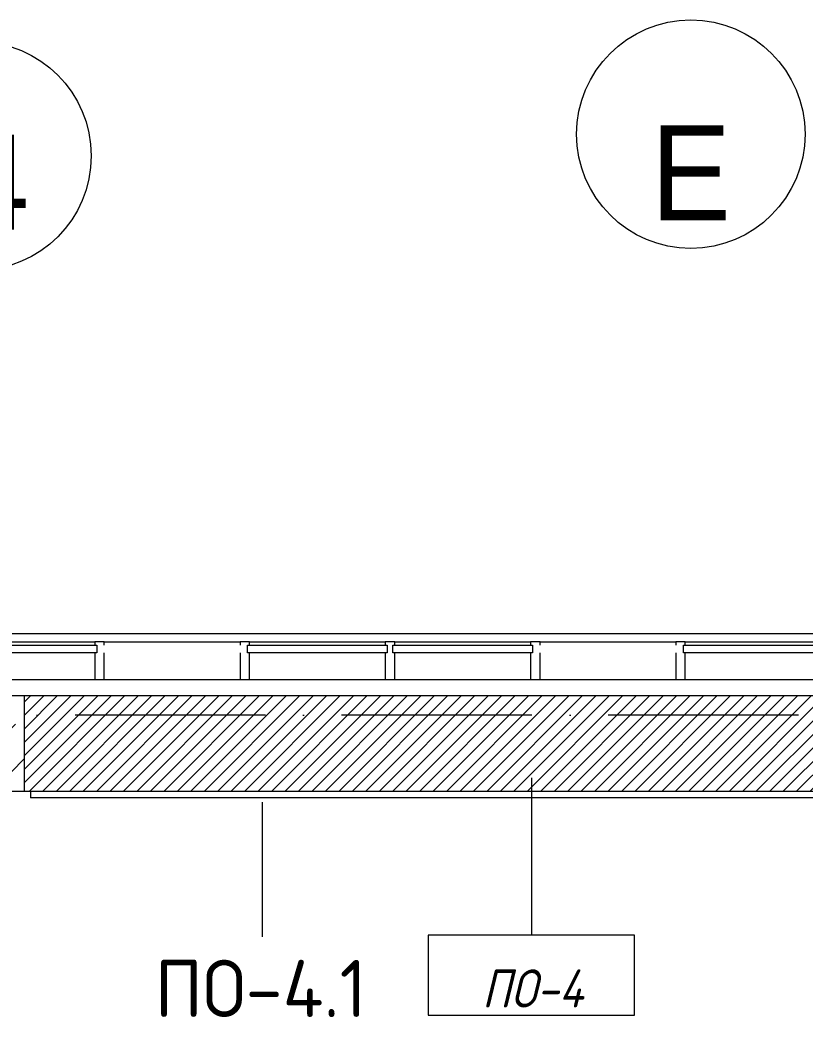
# Model space of a CAD drawing. Header units: millimetres. Extents: x -6467 to 106027, y -7090 to 195095.
# Drawn here: x 62935 to 67059, y 110409 to 115645 of the extents above; entities that cross this region are included whole.
import ezdxf

# ---------------------------------------------------------------- set-up
doc = ezdxf.new("R2010")
doc.units = ezdxf.units.MM
doc.linetypes.add('50_200_ШТРИХ_1Т_ш5_п1_п1_', pattern=[1400, 1000, -200, 0, -200])
for name, color, linetype, lineweight in [('A-FLOR', 7, 'Continuous', 9), ('A-FLOR-IDEN', 7, 'Continuous', 9), ('A-GLAZ', 7, 'Continuous', 5), ('A-GLAZ-CWMG', 7, 'Continuous', 9), ('A-GLAZ-CWMG-1', 7, 'Continuous', 20), ('A-WALL', 7, 'Continuous', 5), ('A-WALL-IDEN', 7, 'Continuous', 9), ('S-COLS', 7, 'Continuous', 9), ('S-COLS-1', 7, 'Continuous', 5)]:
    doc.layers.add(name, color=color, linetype=linetype, lineweight=lineweight)
for name, color, linetype, lineweight, true_color in [('A-FLOR-PATT-1', 7, 'Continuous', 5, 0xd61c12), ('Оси-1', 7, 'Continuous', 20, 0xaaaaaa), ('Оси-2', 7, 'Continuous', 9, 0xaaaaaa), ('Оси-3', 7, '50_200_ШТРИХ_1Т_ш5_п1_п1_', 9, 0xaaaaaa)]:
    doc.layers.add(name, color=color, linetype=linetype, lineweight=lineweight, true_color=true_color)
doc.styles.add('Arial', font='arial.ttf', dxfattribs={"width": 0.9, "height": 500})
doc.styles.add('GOST Common', font='', dxfattribs={"height": 300})
doc.styles.add('GOST Common_I', font='', dxfattribs={"width": 0.9, "height": 200})
doc.styles.get('GOST Common').set_extended_font_data('GOST Common')
doc.styles.get('GOST Common_I').set_extended_font_data('GOST Common', italic=True)

# ---------------------------------------------------------------- blocks, each defined once
blk = doc.blocks.new('Прямоугольный импост - Импост структурный с накладкой - 180мм-22443171-АИ_План этажа Радиаторы_3')
at = {"layer": 'A-GLAZ-CWMG'}
for p, q in [((66320.4, 9765), (67033.4, 9765)), ((66320.4, 9748), (67033.4, 9748)), ((66320.4, 9568), (67033.4, 9568))]:
    blk.add_line(p, q, dxfattribs=at)
blk = doc.blocks.new('Прямоугольный импост - Импост структурный с накладкой - 180мм-V180-АИ_План этажа Радиаторы_3')
at = {"layer": 'A-GLAZ-CWMG'}
for p, q in [((65557.4, 9765), (66270.4, 9765)), ((65557.4, 9568), (66270.4, 9568))]:
    blk.add_line(p, q, dxfattribs=at)
blk = doc.blocks.new('Прямоугольный импост - Импост структурный с накладкой - 180мм-V179-АИ_План этажа Радиаторы_3')
at = {"layer": 'A-GLAZ-CWMG-1'}
for p, q in [((-25, 0), (-25, 17)), ((-25, 17), (25, 17)), ((-15, 0), (-25, 0)), ((-15, -40), (-15, 0)), ((25, 17), (25, 0)), ((-25, -180), (-25, -40)), ((-25, -40), (-15, -40)), ((25, -40), (25, -180)), ((25, -180), (-25, -180))]:
    blk.add_line(p, q, dxfattribs=at)
blk = doc.blocks.new('Прямоугольный импост - Импост структурный с накладкой - 180мм-22437100-АИ_План этажа Радиаторы_3')
at = {"layer": 'A-GLAZ-CWMG-1'}
for p, q in [((-25, 0), (-25, 17)), ((-25, 17), (25, 17)), ((25, 0), (15, 0)), ((15, 0), (15, -40)), ((25, 17), (25, 0)), ((-25, -180), (-25, -40)), ((15, -40), (25, -40)), ((25, -40), (25, -180)), ((25, -180), (-25, -180))]:
    blk.add_line(p, q, dxfattribs=at)
blk = doc.blocks.new('Прямоугольный импост - Импост структурный с накладкой - 180мм-22873265-АИ_План этажа Радиаторы_3')
at = {"layer": 'A-GLAZ-CWMG-1'}
for p, q in [((-25, 0), (-25, 17)), ((-25, 17), (25, 17)), ((-15, 0), (-25, 0)), ((-15, -40), (-15, 0)), ((25, 0), (15, 0)), ((15, 0), (15, -40)), ((25, 17), (25, 0)), ((-25, -180), (-25, -40)), ((-25, -40), (-15, -40)), ((15, -40), (25, -40)), ((25, -40), (25, -180)), ((25, -180), (-25, -180))]:
    blk.add_line(p, q, dxfattribs=at)
blk = doc.blocks.new('BSC_Колонна _Прямоугольная - 500х500-V204-АИ_План этажа Радиаторы_3')
at = {"layer": 'S-COLS-1'}
h = blk.add_hatch(dxfattribs=at)
h.set_pattern_fill('FP_154', color=256, style=0, pattern_type=2)
h.set_pattern_definition([(45, (-62600, -9231.04), (-228.0985, 228.0985), []), (45, (-62371.9, -9231.04), (-228.0985, 228.0985), [403.225, -80.645, 6.706, -73.939])])
h.paths.add_polyline_path([(-250, -250), (250, -250), (250, 250), (-250, 250)])
for p, q in [((250, 250), (-250, 250)), ((-250, 250), (-250, -250)), ((250, -250), (250, 250)), ((-250, -250), (250, -250))]:
    blk.add_line(p, q, dxfattribs=at)
blk = doc.blocks.new('Отлив_СКБ - Отлив витража-25813397-АИ_План этажа Радиаторы_3')
at = {"layer": 'A-GLAZ'}
for p, q in [((0, 57), (0, 100)), ((7700, 100), (0, 100)), ((7700, 100), (7700, 57)), ((0, 2), (10, 2)), ((40, 2), (739.4, 2)), ((1532.4, 2), (2265.4, 2)), ((2295.4, 2), (3028.4, 2)), ((3821.4, 2), (4554.4, 2)), ((4584.4, 2), (5317.4, 2)), ((6110.4, 2), (6843.4, 2)), ((6873.4, 2), (7660, 2)), ((7690, 2), (7700, 2)), ((729.4, 0), (50, 0)), ((2255.4, 0), (1542.4, 0)), ((3018.4, 0), (2305.4, 0)), ((4544.4, 0), (3831.4, 0)), ((5307.4, 0), (4594.4, 0)), ((6833.4, 0), (6120.4, 0)), ((7650, 0), (6883.4, 0))]:
    blk.add_line(p, q, dxfattribs=at)
blk = doc.blocks.new('Ось сетки - Круг_Ø6_00__ISO-2_5_0_9K_-17386508-АИ_План этажа Радиаторы_3')
at = {"layer": 'Оси-1'}
blk.add_circle((0, 0), 3, dxfattribs=at)
blk = doc.blocks.new('AAR_СКБ_Марка_Перекрытия_1 мм - Марка пола-27961726-АИ_План этажа Радиаторы_3')
at = {"layer": 'A-FLOR-IDEN'}
for p, q in [((2.723, 2.101), (-2.69, 2.101)), ((-2.69, 2.101), (-2.69, 0)), ((2.723, 0), (2.723, 2.101)), ((-2.69, 0), (2.723, 0))]:
    blk.add_line(p, q, dxfattribs=at)

msp = doc.modelspace()

# ---------------------------------------------------------------- hatches: boundary and pattern name
at = {"layer": 'A-FLOR-PATT-1'}
h = msp.add_hatch(dxfattribs=at)
h.set_pattern_fill('FP_285', color=256, style=0, pattern_type=2)
h.set_pattern_definition([(45, (65709.45, 111845.076), (-35.3553, 35.3553), [])])
h.paths.add_polyline_path([(68459.4, 111595.1), (68459.4, 111845.1), (68145.9, 111845.1), (68145.9, 111839.1), (68064.9, 111839.1), (68064.9, 111920.1), (68070.9, 111920.1), (68070.9, 112020.1), (68064.9, 112020.1), (68064.9, 112095.1), (62959.4, 112095.1), (62959.4, 111595.1), (68215.2, 111595.1)])

# ---------------------------------------------------------------- linework, layer by layer
at = {"layer": 'A-FLOR'}
for p, q in [((68009.4, 112095.1), (62959.4, 112095.1)), ((62959.4, 111595.1), (68459.4, 111595.1))]:
    msp.add_line(p, q, dxfattribs=at)
at = {"layer": 'A-FLOR-IDEN'}
msp.add_line((65621.3, 111664.6), (65621.3, 110839.6), dxfattribs=at)
at = {"layer": 'A-WALL'}
for p in [(62989.4, 111595.1), (68219.4, 111560.1)]:
    msp.add_line(p, (62989.4, 111560.1), dxfattribs=at)
at = {"layer": 'A-WALL-IDEN'}
msp.add_line((64207.1, 111538.1), (64207.1, 110829.6), dxfattribs=at)
at = {"layer": 'Оси-3'}
msp.add_line((104827.4, 111995.1), (-5157.9, 111995.1), dxfattribs=at)

# ---------------------------------------------------------------- block references
at = {"layer": 'A-FLOR-IDEN', "xscale": 199.9999999999999, "yscale": 199.9999999999999, "zscale": 199.9999999999999}
msp.add_blockref('AAR_СКБ_Марка_Перекрытия_1 мм - Марка пола-27961726-АИ_План этажа Радиаторы_3', (65617.9, 110419.4), dxfattribs=at)
at = {"layer": 'A-GLAZ'}
msp.add_blockref('Отлив_СКБ - Отлив витража-25813397-АИ_План этажа Радиаторы_3', (60309.4, 112322.1), dxfattribs=at)
at = {"layer": 'A-GLAZ-CWMG'}
for name, p in [('Прямоугольный импост - Импост структурный с накладкой - 180мм-22443171-АИ_План этажа Радиаторы_3', (-3705.6, 102614)), ('Прямоугольный импост - Импост структурный с накладкой - 180мм-V180-АИ_План этажа Радиаторы_3', (-2179.6, 102614)), ('Прямоугольный импост - Импост структурный с накладкой - 180мм-22443171-АИ_План этажа Радиаторы_3', (-2179.6, 102614)), ('Прямоугольный импост - Импост структурный с накладкой - 180мм-22443171-АИ_План этажа Радиаторы_3', (-1416.6, 102614)), ('Прямоугольный импост - Импост структурный с накладкой - 180мм-V180-АИ_План этажа Радиаторы_3', (109.4, 102614)), ('Прямоугольный импост - Импост структурный с накладкой - 180мм-22443171-АИ_План этажа Радиаторы_3', (109.4, 102614))]:
    msp.add_blockref(name, p, dxfattribs=at)
at = {"layer": 'A-GLAZ-CWMG', "extrusion": (0, 0, -1)}
for name, p in [('Прямоугольный импост - Импост структурный с накладкой - 180мм-22437100-АИ_План этажа Радиаторы_3', (-63352.9, 112362.1)), ('Прямоугольный импост - Импост структурный с накладкой - 180мм-V179-АИ_План этажа Радиаторы_3', (-64115.9, 112362.1)), ('Прямоугольный импост - Импост структурный с накладкой - 180мм-22873265-АИ_План этажа Радиаторы_3', (-64878.9, 112362.1)), ('Прямоугольный импост - Импост структурный с накладкой - 180мм-22437100-АИ_План этажа Радиаторы_3', (-65641.9, 112362.1)), ('Прямоугольный импост - Импост структурный с накладкой - 180мм-V179-АИ_План этажа Радиаторы_3', (-66404.9, 112362.1))]:
    msp.add_blockref(name, p, dxfattribs=at)
at = {"layer": 'S-COLS'}
msp.add_blockref('BSC_Колонна _Прямоугольная - 500х500-V204-АИ_План этажа Радиаторы_3', (62709.4, 111845.1), dxfattribs=at)
at = {"layer": 'Оси-1', "xscale": 199.9999999999999, "yscale": 199.9999999999999, "zscale": 199.9999999999999, "rotation": 89.99999999999982}
msp.add_blockref('Ось сетки - Круг_Ø6_00__ISO-2_5_0_9K_-17386508-АИ_План этажа Радиаторы_3', (66459.2, 115045.1), dxfattribs=at)
at = {"layer": 'Оси-1', "xscale": 199.9999999999999, "yscale": 199.9999999999999, "zscale": 199.9999999999999}
msp.add_blockref('Ось сетки - Круг_Ø6_00__ISO-2_5_0_9K_-17386508-АИ_План этажа Радиаторы_3', (62709.4, 114931), dxfattribs=at)

# ---------------------------------------------------------------- texts
at = {"layer": 'A-FLOR-IDEN', "insert": (65628.1, 110559.1), "char_height": 200, "width": 572.4, "attachment_point": 5, "line_spacing_factor": 1.022766, "style": 'GOST Common_I'}
msp.add_mtext('\\pxqc,t0.9,1.8,2.7,3.6,4.5,5.4,6.3,7.2,8.1,9,9.9,10.8,11.7,12.6,13.5,14.4,15.3,16.2,17.1,18,18.9,19.8,20.7,21.6,22.5,23.4,24.3,25.2,26.1,27,27.9,28.8;{ПО-4}', dxfattribs=at)
at = {"layer": 'A-WALL-IDEN', "insert": (64200.1, 110709.1), "char_height": 300, "width": 1178, "attachment_point": 2, "line_spacing_factor": 1.022766, "style": 'GOST Common'}
msp.add_mtext('\\pxqc,t0.26667,0.53333,0.8,1.06667,1.33333,1.6,1.86667,2.13333,2.4,2.66667,2.93333,3.2,3.46667,3.73333,4,4.26667,4.53333,4.8,5.06667,5.33333,5.6,5.86667,6.13333,6.4,6.66667,6.93333,7.2,7.46667,7.73333,8,8.26667,8.53333;{ПО-4.1}', dxfattribs=at)
at = {"layer": 'Оси-2', "char_height": 500, "attachment_point": 5, "line_spacing_factor": 0.936439, "style": 'Arial'}
for s, insert, width in [('\\pxqc,t4.572,9.144,13.716,18.288,22.86,27.432,32.004,36.576,41.148,45.72,50.292,54.864,59.436,64.008,68.58,73.152,77.724,82.296,86.868,91.44,96.012,100.584,105.156,109.728,114.3,118.872,123.444,128.016,132.588,137.16,141.732,146.304;{Е}', (66459, 114842.2), 428.4), ('\\pxqc,t4.572,9.144,13.716,18.288,22.86,27.432,32.004,36.576,41.148,45.72,50.292,54.864,59.436,64.008,68.58,73.152,77.724,82.296,86.868,91.44,96.012,100.584,105.156,109.728,114.3,118.872,123.444,128.016,132.588,137.16,141.732,146.304;{44}', (62633.5, 114793.5), 702)]:
    msp.add_mtext(s, dxfattribs=dict(at, insert=insert, width=width))

doc.saveas('drawing.dxf')
